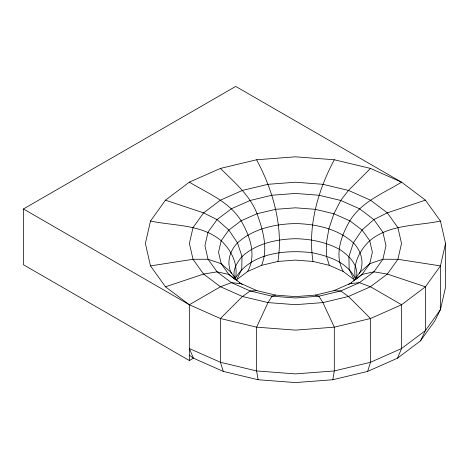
<?xml version="1.0" encoding="UTF-8"?>
<svg xmlns="http://www.w3.org/2000/svg" width="469" height="469" viewBox="0 0 469 469"><rect width="100%" height="100%" fill="white"/><g stroke="black" fill="none" stroke-linecap="round" stroke-linejoin="round"><path stroke-width="0.7" d="M425.442 200.146L387.306 212.838L373.857 219.58L362.062 230.015L353.392 242.854L348.907 256.52L349.159 269.312L354.124 279.659L343.361 271.557C333.981 255.335 341.198 235.731 349.845 220.817C361.611 201.705 383.237 193.369 401.587 182.195L235.708 86.425L23.45 208.969L23.45 264.751L189.329 360.52L189.329 304.744L165.481 286.799L150.485 265.9L145.372 243.47L150.485 221.046L165.451 200.181L189.341 182.142L220.477 168.412L256.613 159.771L295.458 156.816L334.309 159.771L370.504 168.424L401.587 182.195L425.442 200.146L440.438 221.046L445.55 243.47L445.538 287.251L440.42 309.675L434.874 320.814L420.459 340.91L397.519 358.169L367.626 371.413L332.814 379.738L295.458 382.575L258.102 379.738L223.291 371.413L193.398 358.169L189.388 355.15M235.239 279.372L235.567 277.947C238.17 263.754 231.34 250.276 221.175 240.726C201.482 224.2 174.269 226.017 150.485 221.046M165.451 200.181L203.587 212.873L217.041 219.609L228.837 230.044L237.513 242.878L242.004 256.531L241.752 269.317L236.792 279.659L247.562 271.533L261.591 265.343L277.929 261.438C283.393 226.515 273.064 190.49 256.613 159.771M332.814 379.738L334.303 370.944L334.309 327.169L322.906 302.599L318.891 296.191L315.367 295.107L295.458 296.619L275.555 295.107L257.006 290.669L241.078 283.61L228.854 274.418L221.175 263.707L218.554 252.216L221.175 240.726L228.837 230.044L241.089 220.793L257.059 213.747L275.555 209.326L295.458 207.814L315.367 209.326L333.916 213.764L349.845 220.817L362.062 230.015L369.748 240.726L372.368 252.216L369.748 263.707L362.062 274.418L356.1 279.272M356.364 277.877C359.318 265.583 348.725 255.06 339.099 249.139C325.685 241.951 310.566 239.038 295.458 238.703C276.47 239.196 256.461 243.417 242.004 256.531C237.156 262.329 232.208 270.038 234.559 277.877M445.55 243.47L440.438 265.9L440.42 309.675L425.43 330.569L420.459 340.91M261.591 265.343C268.461 248.582 262.869 229.98 257.059 213.747C249.913 195.051 234.16 182.212 220.477 168.412M367.626 371.413L370.498 362.285L370.504 318.515L348.49 296.478L340.723 290.973L333.916 290.669L315.367 295.107M247.562 271.533C256.948 255.312 249.731 235.708 241.089 220.793C229.318 201.67 207.697 193.322 189.341 182.142M397.519 358.169L401.581 348.514L401.587 304.744L425.442 286.799L440.438 265.9L397.9 259.298L382.897 259.234L369.748 263.707L360.075 272.161L353.808 280.896M359.483 273.503C364.665 263.033 361.394 250.915 353.392 242.854C337.703 228.673 316.047 224.065 295.458 223.549C274.869 224.082 253.184 228.655 237.513 242.878C229.511 250.933 226.263 263.045 231.434 273.503M334.309 159.771C317.859 190.49 307.523 226.515 312.993 261.438L329.332 265.343L343.361 271.557M235.567 277.947C250.786 252.979 285.088 249.584 311.51 252.633C328.441 255.881 348.18 262.441 355.678 279.372M370.504 168.424L348.49 190.426L340.723 200.451L333.916 213.764L328.904 228.72L326.318 243.475L326.465 256.209L329.332 265.343M348.754 284.513L362.062 274.418L373.857 271.838L387.306 274.066L425.442 286.799L425.43 330.569L401.581 348.514L370.498 362.285L334.303 370.944L295.458 373.893L256.619 370.944L220.424 362.285L189.341 348.514L193.398 358.169L189.329 360.52M350.595 283.581L351.715 282.737M23.45 208.969L189.329 304.744L220.465 286.747L231.452 282.666L241.078 283.61L242.168 284.513M333.916 290.669L349.845 283.61L359.471 282.666L370.451 286.747L401.587 304.744L370.504 318.515L334.309 327.169L295.458 330.123L256.613 327.169L220.412 318.515L189.329 304.744M165.481 286.799L203.616 274.066L217.065 271.838L228.854 274.418L234.817 279.272M275.555 295.107L272.032 296.191L250.2 290.973L231.452 282.666L217.065 271.838L208.019 259.234L204.935 245.709L208.019 232.184L217.041 219.609L231.463 208.723L250.258 200.433L272.032 195.227L295.458 193.445L318.891 195.227L340.723 200.451L359.471 208.752L373.857 219.58L382.897 232.184L385.981 245.709L382.897 259.234L373.857 271.838L359.471 282.666L340.723 290.973L318.891 296.191L295.458 297.973L272.032 296.191L268.01 302.599L256.613 327.169L256.619 370.944L258.102 379.738M440.438 221.046C416.648 226.017 389.44 224.2 369.748 240.726C359.576 250.276 352.747 263.754 355.355 277.947M150.485 265.9L193.017 259.298L208.019 259.234L221.175 263.707L230.848 272.161L237.115 280.896M277.929 261.438L295.458 260.102L312.993 261.438M257.006 290.669L250.2 290.973L242.432 296.478L220.412 318.515L220.424 362.285L223.291 371.413M239.208 282.737L240.327 283.581M193.017 227.606L189.406 243.452L193.017 259.298L203.616 274.066L220.465 286.747L242.432 296.478L268.01 302.599L295.458 304.68L322.906 302.599L348.49 296.478L370.451 286.747L387.306 274.066L397.9 259.298L401.517 243.452L397.9 227.606L387.306 212.838L370.451 200.157L348.49 190.426L322.906 184.305L295.458 182.224L268.01 184.305L242.496 190.408L220.483 200.122L203.587 212.873L193.017 227.606"/></g></svg>
